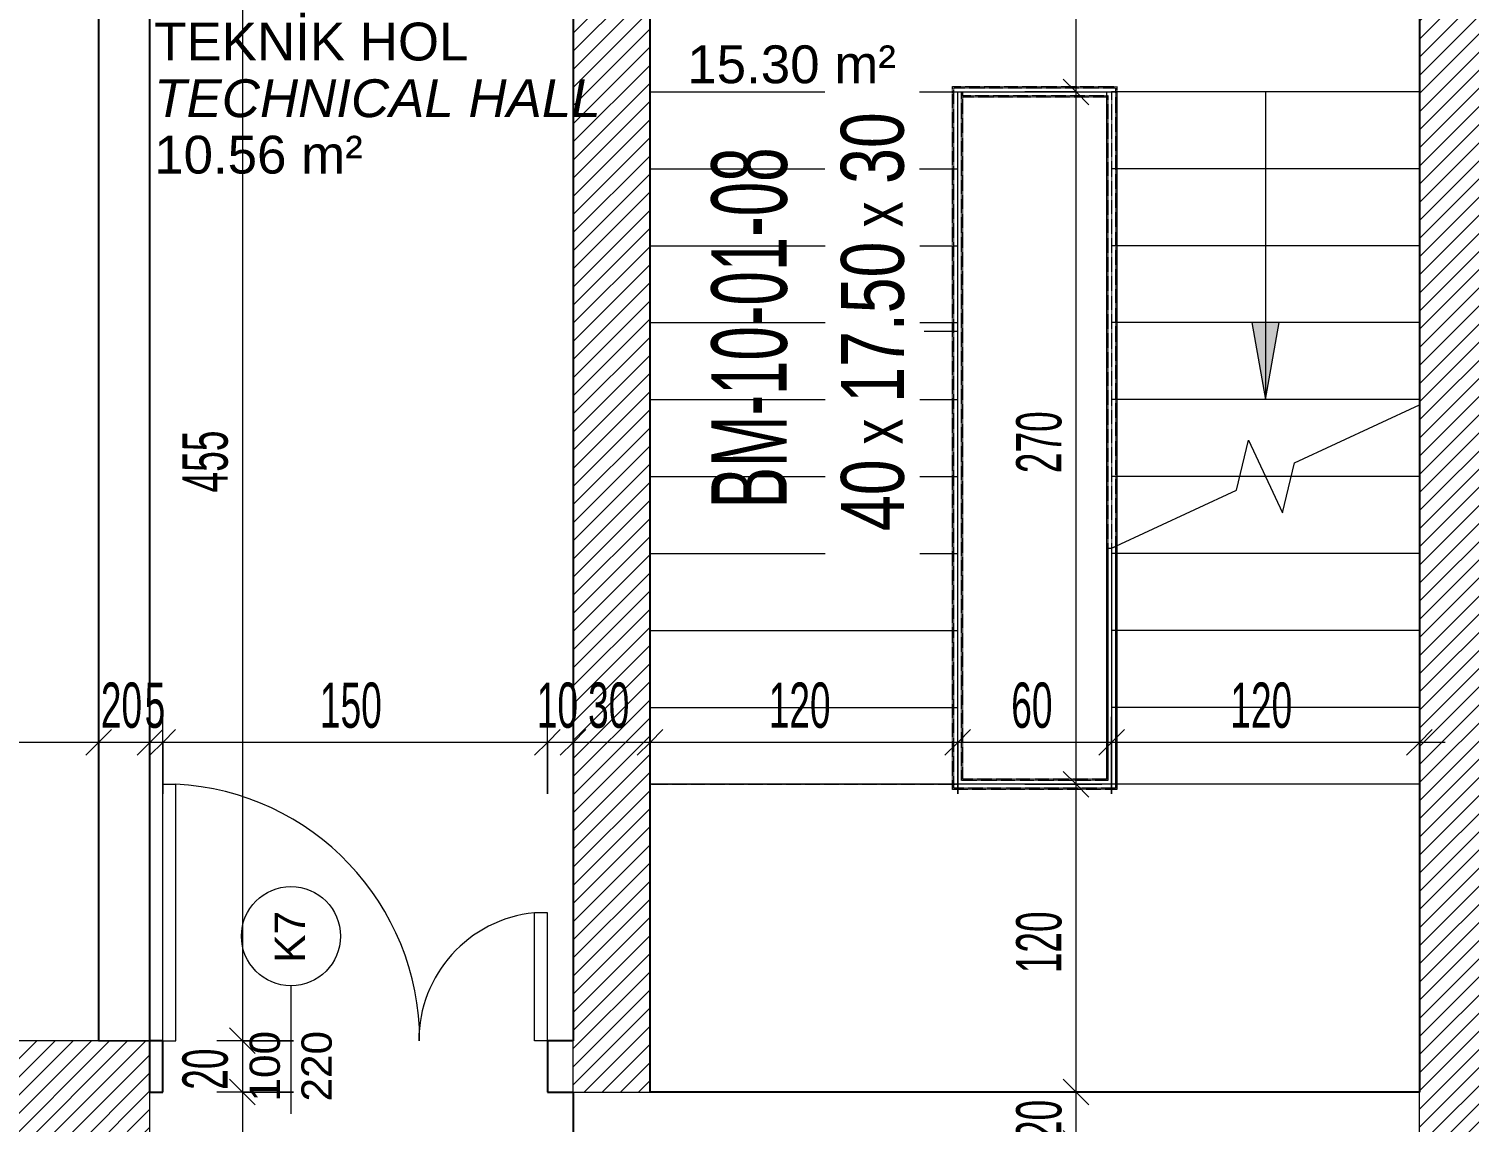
# Model space of a CAD drawing. Header units: centimetres. Extents: x -9345 to 11316, y -7197 to -3465.
# Drawn here: x -1354 to -793, y -5512 to -5086 of the extents above; entities that cross this region are included whole.
import ezdxf

# ---------------------------------------------------------------- set-up
doc = ezdxf.new("R2010")
doc.units = ezdxf.units.CM
doc.linetypes.add('Overhead', pattern=[0.396875, 0.238125, -0.15875])
for name, color, linetype, lineweight in [('A-ANNO-DIMS', 211, 'Continuous', 9), ('A-ANNO-DIMS-100', 211, 'Continuous', 9), ('A-AREA-IDEN', 2, 'Continuous', 9), ('A-DOOR', 31, 'Continuous', 9), ('A-DOOR-IDEN', 31, 'Continuous', 9), ('A-FLOR', 192, 'Continuous', 9), ('A-FLOR-HRAL', 11, 'Continuous', 9), ('A-FLOR-HRAL-MBND', 5, 'Overhead', 9), ('A-WALL', 113, 'Continuous', 9), ('A-WALL-PATT', 111, 'Continuous', 25), ('S-COLS', 52, 'Continuous', 9), ('S-STRS', 31, 'Continuous', 9), ('S-STRS-ANNO', 31, 'Continuous', 9), ('S-STRS-IDEN', 31, 'Continuous', 9), ('S-STRS-MBND', 31, 'Overhead', 9)]:
    doc.layers.add(name, color=color, linetype=linetype, lineweight=lineweight)
doc.styles.add('Arial_2', font='arial.ttf', dxfattribs={"height": 14.752994})
doc.styles.add('Arial_5', font='arial.ttf', dxfattribs={"height": 11.802395})
doc.styles.add('Arial_I', font='ariali.ttf', dxfattribs={"height": 14.752994})
doc.styles.add('Swis721 LtCn BT_1', font='swisscl.ttf', dxfattribs={"width": 0.8, "height": 17.639445})
doc.styles.add('Swis721 LtCn BT_4', font='swisscl.ttf', dxfattribs={"height": 0.195994})
doc.styles.add('Swis721 LtCn BT_5', font='swisscl.ttf', dxfattribs={"height": 0.244992})
doc.styles.add('Swis721 LtCn BT_6', font='swisscl.ttf', dxfattribs={"height": 24.49923})
doc.styles.add('Swis721 LtCn BT_7', font='swisscl.ttf', dxfattribs={"width": 0.8, "height": 29.399076})
doc.dimstyles.new('IUAS_DIMENSION_INSIDE_100', dxfattribs={"dimscale": 30.48, "dimtxt": 18, "dimasz": 0.328084, "dimexe": 0.328084, "dimexo": 0.0625, "dimgap": 0, "dimtad": 1, "dimdec": 0, "dimdsep": 46, "dimtxsty": 'Swis721 LtCn BT_1', "dimblk1": 'OBLIQUE', "dimblk2": 'OBLIQUE', "dimsah": 1, "dimcen": 0.09, "dimdle": 0.328084, "dimazin": 0, "dimtfac": 1, "dimtdec": 4, "dimtix": 1, "dimtmove": 0, "dimatfit": 3, "dimfxl": 0.656168, "dimfxlon": 1, "dimtvp": 1, "dimtolj": 1, "dimtzin": 0, "dimarcsym": 2})
doc.dimstyles.new('IUAS_DIMENSION_INSIDE_100_4', dxfattribs={"dimscale": 30.48, "dimtxt": 18, "dimasz": 0.328084, "dimexe": 0.328084, "dimexo": 0.0625, "dimgap": 0, "dimtad": 1, "dimdec": 0, "dimdsep": 46, "dimtxsty": 'Swis721 LtCn BT_1', "dimblk1": 'OBLIQUE', "dimblk2": 'OBLIQUE', "dimsah": 1, "dimcen": 0.09, "dimdle": 0.328084, "dimazin": 0, "dimtfac": 1, "dimtdec": 4, "dimtix": 1, "dimtmove": 2, "dimatfit": 3, "dimfxl": 0.656168, "dimfxlon": 1, "dimtvp": 1, "dimtolj": 1, "dimtzin": 0, "dimarcsym": 2})
pattern_1 = [(45, (0, 0), (-3.535534, 3.535534), [])]

# ---------------------------------------------------------------- blocks, each defined once
blk = doc.blocks.new('M_Single-Flush2 - IUAS_A_DOOR_K7 _yangına dayanıklı saç kapı  100x220_-V4-_116_30 KONKORS KATI _ CONCOURSE LEVEL')
at = {"layer": 'A-DOOR', "lineweight": 18}
for p, q in [((44.9, -10), (44.9, -110.04)), ((50, -10), (44.9, -10)), ((50, -10), (50, -110.04)), ((50, -110.04), (44.9, -110.04))]:
    blk.add_line(p, q, dxfattribs=at)
at = {"layer": 'A-DOOR'}
blk.add_arc((50, -10), 100.17, 180, 267.0816, dxfattribs=at)
blk = doc.blocks.new('M_Single-Flush1 - K1-KAPI 500 x 2200mm-V5-_116_30 KONKORS KATI _ CONCOURSE LEVEL')
at = {"layer": 'A-DOOR', "lineweight": 18}
for p, q in [((19.9, 10), (19.9, 59.91)), ((25, 59.91), (19.9, 59.91)), ((25, 10), (25, 59.91)), ((25, 10), (19.9, 10))]:
    blk.add_line(p, q, dxfattribs=at)
at = {"layer": 'A-DOOR'}
blk.add_arc((25, 10), 50.17, 95.8345, 180, dxfattribs=at)
blk = doc.blocks.new('Railing - Railing-1466152-_116_30 KONKORS KATI _ CONCOURSE LEVEL')
at = {"layer": 'A-FLOR-HRAL'}
for p, q in [((-5094.82, -1016.14), (-5260.26, -1081.77)), ((-5094.82, -1016.14), (-5093.35, -1019.86)), ((-5093.35, -1019.86), (-5257.9, -1085.13)), ((-5260.26, -1081.77), (-5259.54, -1083.59)), ((-5260.26, -1081.77), (-5259.54, -1083.59)), ((-5260.26, -1081.77), (-5259.54, -1083.59)), ((-5260.26, -1081.77), (-5259.54, -1083.59)), ((-5260.26, -1081.77), (-5259.54, -1083.59)), ((-5259.96, -1082.19), (-5260.07, -1082.23)), ((-5260.07, -1082.23), (-5259.54, -1083.59)), ((-5260.07, -1082.23), (-5259.54, -1083.59)), ((-5260.07, -1082.23), (-5259.54, -1083.59)), ((-5260.07, -1082.23), (-5259.54, -1083.59)), ((-5260.07, -1082.23), (-5259.54, -1083.59)), ((-5260.07, -1082.23), (-5259.54, -1083.59)), ((-5260.07, -1082.23), (-5259.54, -1083.59)), ((-5260.07, -1082.23), (-5259.54, -1083.59)), ((-5260.07, -1082.23), (-5259.54, -1083.59)), ((-5260.07, -1082.23), (-5259.54, -1083.59)), ((-5259.54, -1083.59), (-5258.3, -1084.75)), ((-5259.54, -1083.59), (-5258.3, -1084.75)), ((-5259.54, -1083.59), (-5258.3, -1084.75)), ((-5259.54, -1083.59), (-5258.3, -1084.75)), ((-5259.54, -1083.59), (-5257.9, -1085.13)), ((-5259.54, -1083.59), (-5258.3, -1084.75)), ((-5259.54, -1083.59), (-5258.3, -1084.75)), ((-5259.54, -1083.59), (-5258.3, -1084.75)), ((-5259.54, -1083.59), (-5257.9, -1085.13)), ((-5259.54, -1083.59), (-5258.3, -1084.75)), ((-5259.54, -1083.59), (-5258.3, -1084.75)), ((-5259.54, -1083.59), (-5257.9, -1085.13)), ((-5259.54, -1083.59), (-5258.3, -1084.75)), ((-5259.54, -1083.59), (-5257.9, -1085.13)), ((-5259.54, -1083.59), (-5257.9, -1085.13))]:
    blk.add_line(p, q, dxfattribs=at)
at = {"layer": 'A-FLOR-HRAL-MBND'}
for p, q in [((-5369.85, -1060.6), (-5115.08, -959.54)), ((-5369.85, -1060.6), (-5116.97, -960.3)), ((-5369.2, -1060.88), (-5115.36, -960.19)), ((-5369.2, -1060.88), (-5115.36, -960.19)), ((-5369.2, -1060.88), (-5115.36, -960.19)), ((-5369.2, -1060.88), (-5115.36, -960.19)), ((-5116.97, -960.3), (-5115.5, -964.02)), ((-5115.36, -960.19), (-5092.1, -1018.83)), ((-5115.36, -960.19), (-5092.1, -1018.83)), ((-5115.36, -960.19), (-5092.1, -1018.83)), ((-5115.36, -960.19), (-5092.1, -1018.83)), ((-5115.08, -959.54), (-5091.45, -1019.11)), ((-5369.2, -1060.88), (-5116.79, -960.76)), ((-5369.2, -1060.88), (-5116.79, -960.76)), ((-5369.2, -1060.88), (-5116.79, -960.76)), ((-5369.2, -1060.88), (-5116.79, -960.76)), ((-5365.3, -1062.56), (-5115.68, -963.55)), ((-5365.3, -1062.56), (-5115.68, -963.55)), ((-5365.3, -1062.56), (-5115.68, -963.55)), ((-5365.3, -1062.56), (-5115.68, -963.55)), ((-5365.3, -1062.56), (-5117.04, -964.09)), ((-5365.3, -1062.56), (-5117.04, -964.09)), ((-5365.3, -1062.56), (-5117.04, -964.09)), ((-5365.3, -1062.56), (-5117.04, -964.09)), ((-5364.65, -1062.84), (-5115.5, -964.02)), ((-5364.65, -1062.84), (-5117.32, -964.74)), ((-5117.32, -964.74), (-5096.64, -1016.87)), ((-5117.04, -964.09), (-5095.99, -1017.15)), ((-5117.04, -964.09), (-5095.99, -1017.15)), ((-5117.04, -964.09), (-5095.99, -1017.15)), ((-5117.04, -964.09), (-5095.99, -1017.15)), ((-5116.79, -960.76), (-5115.68, -963.55)), ((-5116.79, -960.76), (-5115.68, -963.55)), ((-5116.79, -960.76), (-5115.68, -963.55)), ((-5116.79, -960.76), (-5115.68, -963.55)), ((-5091.45, -1019.11), (-5346.22, -1120.17)), ((-5092.1, -1018.83), (-5345.94, -1119.52)), ((-5092.1, -1018.83), (-5345.94, -1119.52)), ((-5092.1, -1018.83), (-5345.94, -1119.52)), ((-5092.1, -1018.83), (-5345.94, -1119.52)), ((-5095.99, -1017.15), (-5344.26, -1115.62)), ((-5095.99, -1017.15), (-5344.26, -1115.62)), ((-5095.99, -1017.15), (-5344.26, -1115.62)), ((-5095.99, -1017.15), (-5344.26, -1115.62)), ((-5096.64, -1016.87), (-5343.98, -1114.97)), ((-5346.22, -1120.17), (-5369.85, -1060.6)), ((-5346.22, -1120.17), (-5369.85, -1060.6)), ((-5345.94, -1119.52), (-5369.2, -1060.88)), ((-5345.94, -1119.52), (-5369.2, -1060.88)), ((-5345.94, -1119.52), (-5369.2, -1060.88)), ((-5345.94, -1119.52), (-5369.2, -1060.88)), ((-5345.94, -1119.52), (-5369.2, -1060.88)), ((-5345.94, -1119.52), (-5369.2, -1060.88)), ((-5345.94, -1119.52), (-5369.2, -1060.88)), ((-5345.94, -1119.52), (-5369.2, -1060.88)), ((-5344.26, -1115.62), (-5365.3, -1062.56)), ((-5344.26, -1115.62), (-5365.3, -1062.56)), ((-5344.26, -1115.62), (-5365.3, -1062.56)), ((-5344.26, -1115.62), (-5365.3, -1062.56)), ((-5344.26, -1115.62), (-5365.3, -1062.56)), ((-5344.26, -1115.62), (-5365.3, -1062.56)), ((-5344.26, -1115.62), (-5365.3, -1062.56)), ((-5344.26, -1115.62), (-5365.3, -1062.56)), ((-5343.98, -1114.97), (-5364.65, -1062.84)), ((-5343.98, -1114.97), (-5364.65, -1062.84)), ((-5260.07, -1082.23), (-5344.26, -1115.62)), ((-5260.07, -1082.23), (-5344.26, -1115.62)), ((-5260.07, -1082.23), (-5344.26, -1115.62)), ((-5260.07, -1082.23), (-5344.26, -1115.62)), ((-5260.26, -1081.77), (-5343.98, -1114.97)), ((-5257.9, -1085.13), (-5346.22, -1120.17)), ((-5258.3, -1084.75), (-5345.94, -1119.52)), ((-5258.3, -1084.75), (-5345.94, -1119.52)), ((-5258.3, -1084.75), (-5345.94, -1119.52)), ((-5258.3, -1084.75), (-5345.94, -1119.52))]:
    blk.add_line(p, q, dxfattribs=at)
blk = doc.blocks.new('DIMBLOCK149-_116_30 KONKORS KATI _ CONCOURSE LEVEL')
at = {"layer": 'A-ANNO-DIMS-100', "transparency": 16777216}
for p, q in [((-945.86, -5500.53), (-950.86, -5495.53)), ((-965.86, -5500.53), (-935.86, -5500.53)), ((-945.86, -5500.53), (-965.86, -5500.53)), ((-945.86, -5520.53), (-945.86, -5500.53)), ((-945.86, -5500.53), (-940.86, -5505.53)), ((-965.86, -5520.53), (-935.86, -5520.53)), ((-945.86, -5520.53), (-965.86, -5520.53)), ((-945.86, -5520.53), (-950.86, -5515.53)), ((-945.86, -5520.53), (-940.86, -5525.53))]:
    blk.add_line(p, q, dxfattribs=at)
at = {"layer": 'A-ANNO-DIMS-100', "color": 0, "transparency": 16777216, "insert": (-969.21, -5519.67), "char_height": 17.639, "width": 21.9429, "attachment_point": 1, "rotation": 90, "line_spacing_factor": 0.971848, "style": 'Swis721 LtCn BT_1'}
blk.add_mtext('20', dxfattribs=at)
blk = doc.blocks.new('_Oblique')
at = {"color": 0, "linetype": 'ByBlock', "lineweight": -2}
blk.add_line((-0.5, -0.5), (0.5, 0.5), dxfattribs=at)
blk = doc.blocks.new('DIMBLOCK150-_116_30 KONKORS KATI _ CONCOURSE LEVEL')
at = {"layer": 'A-ANNO-DIMS-100', "transparency": 16777216}
for p, q in [((-965.86, -5380.53), (-935.86, -5380.53)), ((-945.86, -5380.53), (-965.86, -5380.53)), ((-945.86, -5380.53), (-950.86, -5375.53)), ((-945.86, -5500.53), (-945.86, -5380.53)), ((-945.86, -5380.53), (-940.86, -5385.53)), ((-945.86, -5500.53), (-950.86, -5495.53)), ((-965.86, -5500.53), (-935.86, -5500.53)), ((-945.86, -5500.53), (-965.86, -5500.53)), ((-945.86, -5500.53), (-940.86, -5505.53))]:
    blk.add_line(p, q, dxfattribs=at)
at = {"layer": 'A-ANNO-DIMS-100', "color": 0, "transparency": 16777216, "insert": (-969.21, -5454.24), "char_height": 17.639, "width": 32.9143, "attachment_point": 1, "rotation": 90, "line_spacing_factor": 0.971848, "style": 'Swis721 LtCn BT_1'}
blk.add_mtext('120', dxfattribs=at)
blk = doc.blocks.new('DIMBLOCK151-_116_30 KONKORS KATI _ CONCOURSE LEVEL')
at = {"layer": 'A-ANNO-DIMS-100', "transparency": 16777216}
for p, q in [((-965.86, -5110.53), (-935.86, -5110.53)), ((-945.86, -5110.53), (-965.86, -5110.53)), ((-945.86, -5110.53), (-950.86, -5105.53)), ((-945.86, -5380.53), (-945.86, -5110.53)), ((-945.86, -5110.53), (-940.86, -5115.53)), ((-965.86, -5380.53), (-935.86, -5380.53)), ((-945.86, -5380.53), (-965.86, -5380.53)), ((-945.86, -5380.53), (-950.86, -5375.53)), ((-945.86, -5380.53), (-940.86, -5385.53))]:
    blk.add_line(p, q, dxfattribs=at)
at = {"layer": 'A-ANNO-DIMS-100', "color": 0, "transparency": 16777216, "insert": (-969.21, -5259.24), "char_height": 17.639, "width": 32.9143, "attachment_point": 1, "rotation": 90, "line_spacing_factor": 0.971848, "style": 'Swis721 LtCn BT_1'}
blk.add_mtext('270', dxfattribs=at)
blk = doc.blocks.new('DIMBLOCK152-_116_30 KONKORS KATI _ CONCOURSE LEVEL')
at = {"layer": 'A-ANNO-DIMS-100', "transparency": 16777216}
for p, q in [((-945.86, -4990.53), (-950.86, -4985.53)), ((-965.86, -4990.53), (-935.86, -4990.53)), ((-945.86, -4990.53), (-965.86, -4990.53)), ((-945.86, -5110.53), (-945.86, -4990.53)), ((-945.86, -4990.53), (-940.86, -4995.53)), ((-965.86, -5110.53), (-935.86, -5110.53)), ((-945.86, -5110.53), (-965.86, -5110.53)), ((-945.86, -5110.53), (-950.86, -5105.53)), ((-945.86, -5110.53), (-940.86, -5115.53))]:
    blk.add_line(p, q, dxfattribs=at)
at = {"layer": 'A-ANNO-DIMS-100', "color": 0, "transparency": 16777216, "insert": (-969.21, -5036.67), "char_height": 17.639, "width": 32.9143, "attachment_point": 1, "rotation": 90, "line_spacing_factor": 0.971848, "style": 'Swis721 LtCn BT_1'}
blk.add_mtext('120', dxfattribs=at)
blk = doc.blocks.new('DIMBLOCK159-_116_30 KONKORS KATI _ CONCOURSE LEVEL')
at = {"layer": 'A-ANNO-DIMS-100', "transparency": 16777216}
for p, q in [((-931.98, -5384.22), (-931.98, -5354.22)), ((-811.98, -5384.22), (-811.98, -5354.22)), ((-931.98, -5364.22), (-926.98, -5359.22)), ((-811.98, -5364.22), (-806.98, -5359.22)), ((-931.98, -5364.22), (-936.98, -5369.22)), ((-801.98, -5364.22), (-931.98, -5364.22)), ((-931.98, -5364.22), (-931.98, -5384.22)), ((-811.98, -5364.22), (-816.98, -5369.22)), ((-811.98, -5364.22), (-811.98, -5384.22))]:
    blk.add_line(p, q, dxfattribs=at)
at = {"layer": 'A-ANNO-DIMS-100', "color": 0, "transparency": 16777216, "insert": (-885.7, -5340.86), "char_height": 17.639, "width": 32.9143, "attachment_point": 1, "line_spacing_factor": 0.971848, "style": 'Swis721 LtCn BT_1'}
blk.add_mtext('120', dxfattribs=at)
blk = doc.blocks.new('DIMBLOCK160-_116_30 KONKORS KATI _ CONCOURSE LEVEL')
at = {"layer": 'A-ANNO-DIMS-100', "transparency": 16777216}
for p, q in [((-991.98, -5384.22), (-991.98, -5354.22)), ((-931.98, -5384.22), (-931.98, -5354.22)), ((-991.98, -5364.22), (-986.98, -5359.22)), ((-931.98, -5364.22), (-926.98, -5359.22)), ((-991.98, -5364.22), (-996.98, -5369.22)), ((-931.98, -5364.22), (-991.98, -5364.22)), ((-991.98, -5364.22), (-991.98, -5384.22)), ((-931.98, -5364.22), (-936.98, -5369.22)), ((-931.98, -5364.22), (-931.98, -5384.22))]:
    blk.add_line(p, q, dxfattribs=at)
at = {"layer": 'A-ANNO-DIMS-100', "color": 0, "transparency": 16777216, "insert": (-971.13, -5340.86), "char_height": 17.639, "width": 21.9429, "attachment_point": 1, "line_spacing_factor": 0.971848, "style": 'Swis721 LtCn BT_1'}
blk.add_mtext('60', dxfattribs=at)
blk = doc.blocks.new('DIMBLOCK161-_116_30 KONKORS KATI _ CONCOURSE LEVEL')
at = {"layer": 'A-ANNO-DIMS-100', "transparency": 16777216}
for p, q in [((-1111.98, -5384.22), (-1111.98, -5354.22)), ((-991.98, -5384.22), (-991.98, -5354.22)), ((-1111.98, -5364.22), (-1106.98, -5359.22)), ((-991.98, -5364.22), (-986.98, -5359.22)), ((-1111.98, -5364.22), (-1116.98, -5369.22)), ((-991.98, -5364.22), (-1111.98, -5364.22)), ((-1111.98, -5364.22), (-1111.98, -5384.22)), ((-991.98, -5364.22), (-996.98, -5369.22)), ((-991.98, -5364.22), (-991.98, -5384.22))]:
    blk.add_line(p, q, dxfattribs=at)
at = {"layer": 'A-ANNO-DIMS-100', "color": 0, "transparency": 16777216, "insert": (-1065.7, -5340.86), "char_height": 17.639, "width": 32.9143, "attachment_point": 1, "line_spacing_factor": 0.971848, "style": 'Swis721 LtCn BT_1'}
blk.add_mtext('120', dxfattribs=at)
blk = doc.blocks.new('DIMBLOCK162-_116_30 KONKORS KATI _ CONCOURSE LEVEL')
at = {"layer": 'A-ANNO-DIMS-100', "transparency": 16777216}
for p, q in [((-1141.98, -5384.22), (-1141.98, -5354.22)), ((-1111.98, -5384.22), (-1111.98, -5354.22)), ((-1141.98, -5364.22), (-1136.98, -5359.22)), ((-1111.98, -5364.22), (-1106.98, -5359.22)), ((-1141.98, -5364.22), (-1146.98, -5369.22)), ((-1111.98, -5364.22), (-1141.98, -5364.22)), ((-1141.98, -5364.22), (-1141.98, -5384.22)), ((-1111.98, -5364.22), (-1116.98, -5369.22)), ((-1111.98, -5364.22), (-1111.98, -5384.22))]:
    blk.add_line(p, q, dxfattribs=at)
at = {"layer": 'A-ANNO-DIMS-100', "color": 0, "transparency": 16777216, "insert": (-1136.13, -5340.86), "char_height": 17.639, "width": 21.9429, "attachment_point": 1, "line_spacing_factor": 0.971848, "style": 'Swis721 LtCn BT_1'}
blk.add_mtext('30', dxfattribs=at)
blk = doc.blocks.new('DIMBLOCK163-_116_30 KONKORS KATI _ CONCOURSE LEVEL')
at = {"layer": 'A-ANNO-DIMS-100', "transparency": 16777216}
for p, q in [((-1151.98, -5384.22), (-1151.98, -5354.22)), ((-1141.98, -5384.22), (-1141.98, -5354.22)), ((-1151.98, -5364.22), (-1146.98, -5359.22)), ((-1141.98, -5364.22), (-1136.98, -5359.22)), ((-1151.98, -5364.22), (-1156.98, -5369.22)), ((-1141.98, -5364.22), (-1151.98, -5364.22)), ((-1151.98, -5364.22), (-1151.98, -5384.22)), ((-1141.98, -5364.22), (-1146.98, -5369.22)), ((-1141.98, -5364.22), (-1141.98, -5384.22))]:
    blk.add_line(p, q, dxfattribs=at)
at = {"layer": 'A-ANNO-DIMS-100', "color": 0, "transparency": 16777216, "insert": (-1156.13, -5340.86), "char_height": 17.639, "width": 21.9429, "attachment_point": 1, "line_spacing_factor": 0.971848, "style": 'Swis721 LtCn BT_1'}
blk.add_mtext('10', dxfattribs=at)
blk = doc.blocks.new('DIMBLOCK164-_116_30 KONKORS KATI _ CONCOURSE LEVEL')
at = {"layer": 'A-ANNO-DIMS-100', "transparency": 16777216}
for p, q in [((-1301.98, -5384.22), (-1301.98, -5354.22)), ((-1151.98, -5384.22), (-1151.98, -5354.22)), ((-1301.98, -5364.22), (-1296.98, -5359.22)), ((-1151.98, -5364.22), (-1146.98, -5359.22)), ((-1301.98, -5364.22), (-1306.98, -5369.22)), ((-1151.98, -5364.22), (-1301.98, -5364.22)), ((-1301.98, -5364.22), (-1301.98, -5384.22)), ((-1151.98, -5364.22), (-1156.98, -5369.22)), ((-1151.98, -5364.22), (-1151.98, -5384.22))]:
    blk.add_line(p, q, dxfattribs=at)
at = {"layer": 'A-ANNO-DIMS-100', "color": 0, "transparency": 16777216, "insert": (-1240.7, -5340.86), "char_height": 17.639, "width": 32.9143, "attachment_point": 1, "line_spacing_factor": 0.971848, "style": 'Swis721 LtCn BT_1'}
blk.add_mtext('150', dxfattribs=at)
blk = doc.blocks.new('DIMBLOCK165-_116_30 KONKORS KATI _ CONCOURSE LEVEL')
at = {"layer": 'A-ANNO-DIMS-100', "transparency": 16777216}
for p, q in [((-1306.98, -5384.22), (-1306.98, -5354.22)), ((-1301.98, -5384.22), (-1301.98, -5354.22)), ((-1306.98, -5364.22), (-1301.98, -5359.22)), ((-1301.98, -5364.22), (-1296.98, -5359.22)), ((-1306.98, -5364.22), (-1311.98, -5369.22)), ((-1301.98, -5364.22), (-1306.98, -5364.22)), ((-1306.98, -5364.22), (-1306.98, -5384.22)), ((-1301.98, -5364.22), (-1306.98, -5369.22)), ((-1301.98, -5364.22), (-1301.98, -5384.22))]:
    blk.add_line(p, q, dxfattribs=at)
at = {"layer": 'A-ANNO-DIMS-100', "color": 0, "transparency": 16777216, "insert": (-1309.05, -5340.86), "char_height": 17.6394, "width": 10.9714, "attachment_point": 1, "line_spacing_factor": 0.971848, "style": 'Swis721 LtCn BT_1'}
blk.add_mtext('\\fSwis721 LtCn BT|b0|i0|c162|p34|;\\W.8;5', dxfattribs=at)
blk = doc.blocks.new('DIMBLOCK166-_116_30 KONKORS KATI _ CONCOURSE LEVEL')
at = {"layer": 'A-ANNO-DIMS-100', "transparency": 16777216}
for p, q in [((-1326.98, -5384.22), (-1326.98, -5354.22)), ((-1306.98, -5384.22), (-1306.98, -5354.22)), ((-1326.98, -5364.22), (-1321.98, -5359.22)), ((-1306.98, -5364.22), (-1301.98, -5359.22)), ((-1326.98, -5364.22), (-1331.98, -5369.22)), ((-1306.98, -5364.22), (-1326.98, -5364.22)), ((-1326.98, -5364.22), (-1326.98, -5384.22)), ((-1306.98, -5364.22), (-1311.98, -5369.22)), ((-1306.98, -5364.22), (-1306.98, -5384.22))]:
    blk.add_line(p, q, dxfattribs=at)
at = {"layer": 'A-ANNO-DIMS-100', "color": 0, "transparency": 16777216, "insert": (-1326.13, -5340.86), "char_height": 17.639, "width": 21.9429, "attachment_point": 1, "line_spacing_factor": 0.971848, "style": 'Swis721 LtCn BT_1'}
blk.add_mtext('20', dxfattribs=at)
blk = doc.blocks.new('DIMBLOCK167-_116_30 KONKORS KATI _ CONCOURSE LEVEL')
at = {"layer": 'A-ANNO-DIMS-100', "transparency": 16777216}
for p, q in [((-1456.98, -5384.22), (-1456.98, -5354.22)), ((-1326.98, -5384.22), (-1326.98, -5354.22)), ((-1456.98, -5364.22), (-1451.98, -5359.22)), ((-1326.98, -5364.22), (-1321.98, -5359.22)), ((-1456.98, -5364.22), (-1461.98, -5369.22)), ((-1326.98, -5364.22), (-1456.98, -5364.22)), ((-1456.98, -5364.22), (-1456.98, -5384.22)), ((-1326.98, -5364.22), (-1331.98, -5369.22)), ((-1326.98, -5364.22), (-1326.98, -5384.22))]:
    blk.add_line(p, q, dxfattribs=at)
at = {"layer": 'A-ANNO-DIMS-100', "color": 0, "transparency": 16777216, "insert": (-1405.7, -5340.86), "char_height": 17.639, "width": 32.9143, "attachment_point": 1, "line_spacing_factor": 0.971848, "style": 'Swis721 LtCn BT_1'}
blk.add_mtext('130', dxfattribs=at)
blk = doc.blocks.new('DIMBLOCK206-_116_30 KONKORS KATI _ CONCOURSE LEVEL')
at = {"layer": 'A-ANNO-DIMS-100', "transparency": 16777216}
for p, q in [((-1270.95, -5025.53), (-1275.95, -5020.53)), ((-1250.95, -5025.53), (-1280.95, -5025.53)), ((-1270.95, -5025.53), (-1270.95, -5480.53)), ((-1270.95, -5025.53), (-1265.95, -5030.53)), ((-1270.95, -5025.53), (-1250.95, -5025.53)), ((-1270.95, -5480.53), (-1275.95, -5475.53)), ((-1250.95, -5480.53), (-1280.95, -5480.53)), ((-1270.95, -5480.53), (-1265.95, -5485.53)), ((-1270.95, -5480.53), (-1250.95, -5480.53))]:
    blk.add_line(p, q, dxfattribs=at)
at = {"layer": 'A-ANNO-DIMS-100', "color": 0, "transparency": 16777216, "insert": (-1294.3, -5266.74), "char_height": 17.639, "width": 32.9143, "attachment_point": 1, "rotation": 90, "line_spacing_factor": 0.971848, "style": 'Swis721 LtCn BT_1'}
blk.add_mtext('455', dxfattribs=at)
blk = doc.blocks.new('DIMBLOCK207-_116_30 KONKORS KATI _ CONCOURSE LEVEL')
at = {"layer": 'A-ANNO-DIMS-100', "transparency": 16777216}
for p, q in [((-1270.95, -5480.53), (-1275.95, -5475.53)), ((-1250.95, -5480.53), (-1280.95, -5480.53)), ((-1270.95, -5480.53), (-1270.95, -5500.53)), ((-1270.95, -5480.53), (-1265.95, -5485.53)), ((-1270.95, -5480.53), (-1250.95, -5480.53)), ((-1270.95, -5500.53), (-1275.95, -5495.53)), ((-1250.95, -5500.53), (-1280.95, -5500.53)), ((-1270.95, -5500.53), (-1265.95, -5505.53)), ((-1270.95, -5500.53), (-1250.95, -5500.53))]:
    blk.add_line(p, q, dxfattribs=at)
at = {"layer": 'A-ANNO-DIMS-100', "color": 0, "transparency": 16777216, "insert": (-1294.3, -5499.67), "char_height": 17.639, "width": 21.9429, "attachment_point": 1, "rotation": 90, "line_spacing_factor": 0.971848, "style": 'Swis721 LtCn BT_1'}
blk.add_mtext('20', dxfattribs=at)
blk = doc.blocks.new('DIMBLOCK208-_116_30 KONKORS KATI _ CONCOURSE LEVEL')
at = {"layer": 'A-ANNO-DIMS-100', "transparency": 16777216}
for p, q in [((-1270.95, -5500.53), (-1275.95, -5495.53)), ((-1250.95, -5500.53), (-1280.95, -5500.53)), ((-1270.95, -5500.53), (-1270.95, -5550.53)), ((-1270.95, -5500.53), (-1265.95, -5505.53)), ((-1270.95, -5500.53), (-1250.95, -5500.53)), ((-1270.95, -5550.53), (-1275.95, -5545.53)), ((-1250.95, -5550.53), (-1280.95, -5550.53)), ((-1270.95, -5550.53), (-1265.95, -5555.53)), ((-1270.95, -5550.53), (-1250.95, -5550.53))]:
    blk.add_line(p, q, dxfattribs=at)
at = {"layer": 'A-ANNO-DIMS-100', "color": 0, "transparency": 16777216, "insert": (-1294.3, -5534.67), "char_height": 17.639, "width": 21.9429, "attachment_point": 1, "rotation": 90, "line_spacing_factor": 0.971848, "style": 'Swis721 LtCn BT_1'}
blk.add_mtext('50', dxfattribs=at)
blk = doc.blocks.new('C_2mm - TR_Kapi_pozu_04_saga_uste_2mm-519964-_116_30 KONKORS KATI _ CONCOURSE LEVEL')
at = {"layer": 'A-DOOR-IDEN'}
blk.add_line((0.3146, 0), (-0.1854, 0), dxfattribs=at)
blk.add_circle((0.5078, 0), 0.1932, dxfattribs=at)
blk = doc.blocks.new('NRCN_stair Tag_3mm_ - Stair Tag-1717967-_116_30 KONKORS KATI _ CONCOURSE LEVEL')
at = {"layer": 'S-STRS-IDEN', "char_height": 0.195994, "width": 0.1128, "attachment_point": 2, "line_spacing_factor": 0.971848, "style": 'Swis721 LtCn BT_4', "bg_fill": 3, "box_fill_scale": 1.25, "bg_fill_color": 0, "bg_fill_transparency": 0}
for insert in [(-0.4324, -0.1773), (0.4145, -0.1773)]:
    blk.add_mtext('\\fSwis721 LtCn BT|b0|i0|c162|p34|;x', dxfattribs=dict(at, insert=insert))
at = {"layer": 'S-STRS-IDEN', "insert": (0.673, -0.1323), "char_height": 0.24499, "width": 0.372, "attachment_point": 2, "line_spacing_factor": 0.971848, "style": 'Swis721 LtCn BT_5', "bg_fill": 3, "box_fill_scale": 1.25, "bg_fill_color": 0, "bg_fill_transparency": 0}
blk.add_mtext('30', dxfattribs=at)

msp = doc.modelspace()

# ---------------------------------------------------------------- hatches: boundary and pattern name
at = {"layer": 'A-WALL-PATT', "lineweight": 9}
h = msp.add_hatch(dxfattribs=at)
h.set_pattern_fill('FP_1', color=256, style=0, pattern_type=2)
h.set_pattern_definition(pattern_1)
h.paths.add_polyline_path([(-794.56, -6550.53), (-661.98, -6550.53), (-661.98, -4815.42), (-811.98, -4815.42), (-811.98, -6550.53)], flags=0)
h.paths.add_polyline_path([(-680.11, -4165.27), (-661.98, -4165.27), (-661.98, -3990.53), (-811.98, -3990.53), (-811.9, -4165.27), (-718.26, -4165.27)], flags=0)
h = msp.add_hatch(dxfattribs=at)
h.set_pattern_fill('FP_1', color=256, style=0, pattern_type=2)
h.set_pattern_definition(pattern_1)
h.paths.add_polyline_path([(-1111.98, -5500.53), (-1111.98, -4990.53), (-1141.98, -4990.53), (-1141.98, -5500.53)], flags=0)
at = {"layer": 'S-COLS'}
h = msp.add_hatch(dxfattribs=at)
h.set_pattern_fill('FP_1', color=256, style=0, pattern_type=2)
h.set_pattern_definition(pattern_1)
h.paths.add_polyline_path([(-1456.98, -5580.53), (-1306.98, -5580.53), (-1306.98, -5480.53), (-1456.98, -5480.53), (-1456.98, -5560.53)], flags=0)
at = {"layer": 'S-STRS-ANNO'}
msp.add_hatch(color=256, dxfattribs=at).paths.add_polyline_path([(-871.98, -5230.53), (-866.69, -5200.53), (-877.27, -5200.53)], flags=0)

# ---------------------------------------------------------------- linework, layer by layer
at = {"layer": 'A-FLOR'}
for p, q in [((-1111.98, -5110.53), (-933.94, -5110.53)), ((-811.98, -5380.53), (-1111.98, -5380.53))]:
    msp.add_line(p, q, dxfattribs=at)
at = {"layer": 'A-WALL', "lineweight": 25}
for p, q in [((-1141.98, -4840.53), (-1141.98, -5480.53)), ((-1111.98, -5500.53), (-1111.98, -4990.53)), ((-811.98, -4990.53), (-811.98, -5500.53)), ((-1326.98, -5025.53), (-1326.98, -5480.53)), ((-1306.98, -5500.53), (-1306.98, -5025.53)), ((-1301.98, -5480.53), (-1306.98, -5480.53)), ((-1301.98, -5500.53), (-1301.98, -5480.53)), ((-1141.98, -5480.53), (-1151.98, -5480.53)), ((-1151.98, -5480.53), (-1151.98, -5500.53)), ((-1306.98, -5500.53), (-1301.98, -5500.53)), ((-1151.98, -5500.53), (-1141.98, -5500.53)), ((-1141.98, -5500.53), (-1141.98, -5550.53)), ((-811.98, -5500.53), (-1111.98, -5500.53))]:
    msp.add_line(p, q, dxfattribs=at)
at = {"layer": 'A-WALL'}
for p, q in [((-1326.98, -5480.53), (-1306.98, -5480.53)), ((-1141.98, -5500.53), (-1141.98, -5480.53)), ((-1141.98, -5500.53), (-1111.98, -5500.53)), ((-811.98, -5520.53), (-811.98, -5500.53))]:
    msp.add_line(p, q, dxfattribs=at)
at = {"layer": 'S-COLS'}
for p, q in [((-1326.98, -5480.53), (-1456.98, -5480.53)), ((-1306.98, -5480.53), (-1326.98, -5480.53)), ((-1306.98, -5580.53), (-1306.98, -5480.53))]:
    msp.add_line(p, q, dxfattribs=at)
at = {"layer": 'S-STRS'}
for p, q in [((-991.98, -5140.53), (-991.98, -5110.53)), ((-811.98, -5110.53), (-929.94, -5110.53)), ((-1111.98, -5140.53), (-991.98, -5140.53)), ((-991.98, -5170.53), (-991.98, -5140.53)), ((-811.98, -5140.53), (-929.94, -5140.53)), ((-1111.98, -5170.53), (-991.98, -5170.53)), ((-991.98, -5200.53), (-991.98, -5170.53)), ((-811.98, -5170.53), (-929.94, -5170.53)), ((-1111.98, -5200.53), (-991.98, -5200.53)), ((-991.98, -5230.53), (-991.98, -5200.53)), ((-811.98, -5200.53), (-929.94, -5200.53)), ((-1111.98, -5230.53), (-991.98, -5230.53)), ((-991.98, -5260.53), (-991.98, -5230.53)), ((-811.98, -5230.53), (-929.94, -5230.53)), ((-1111.98, -5260.53), (-991.98, -5260.53)), ((-991.98, -5290.53), (-991.98, -5260.53)), ((-882.03, -5260.53), (-929.94, -5260.53)), ((-871.98, -5260.53), (-882.03, -5260.53)), ((-861.94, -5260.53), (-871.98, -5260.53)), ((-811.98, -5260.53), (-861.94, -5260.53)), ((-1111.98, -5290.53), (-991.98, -5290.53)), ((-991.98, -5320.53), (-991.98, -5290.53)), ((-931.98, -5288.16), (-931.98, -5288.51)), ((-931.98, -5288.51), (-931.98, -5290.53)), ((-931.98, -5290.53), (-931.98, -5320.53)), ((-811.98, -5290.53), (-931.98, -5290.53)), ((-1111.98, -5320.53), (-991.98, -5320.53)), ((-991.98, -5350.53), (-991.98, -5320.53)), ((-931.98, -5320.53), (-931.98, -5350.53)), ((-811.98, -5320.53), (-931.98, -5320.53)), ((-1111.98, -5350.53), (-991.98, -5350.53)), ((-991.98, -5380.53), (-991.98, -5350.53)), ((-931.98, -5350.53), (-931.98, -5380.53)), ((-811.98, -5350.53), (-931.98, -5350.53))]:
    msp.add_line(p, q, dxfattribs=at)
at = {"layer": 'S-STRS', "linetype": 'Overhead'}
for p, q in [((-811.98, -5110.53), (-929.94, -5110.53)), ((-1111.98, -5140.53), (-991.98, -5140.53)), ((-811.98, -5140.53), (-929.94, -5140.53)), ((-1111.98, -5170.53), (-991.98, -5170.53)), ((-811.98, -5170.53), (-929.94, -5170.53)), ((-1111.98, -5200.53), (-991.98, -5200.53)), ((-811.98, -5200.53), (-929.94, -5200.53)), ((-1111.98, -5230.53), (-991.98, -5230.53)), ((-811.98, -5230.53), (-929.94, -5230.53)), ((-1111.98, -5260.53), (-991.98, -5260.53)), ((-882.03, -5260.53), (-929.94, -5260.53)), ((-871.98, -5260.53), (-882.03, -5260.53)), ((-861.94, -5260.53), (-871.98, -5260.53)), ((-811.98, -5260.53), (-861.94, -5260.53)), ((-1111.98, -5290.53), (-991.98, -5290.53)), ((-811.98, -5290.53), (-931.98, -5290.53)), ((-1111.98, -5320.53), (-991.98, -5320.53)), ((-811.98, -5320.53), (-931.98, -5320.53)), ((-1111.98, -5350.53), (-991.98, -5350.53)), ((-811.98, -5350.53), (-931.98, -5350.53))]:
    msp.add_line(p, q, dxfattribs=at)
at = {"layer": 'S-STRS-ANNO'}
for p, q in [((-871.98, -5110.53), (-871.98, -5140.53)), ((-871.98, -5140.53), (-871.98, -5170.53)), ((-871.98, -5170.53), (-871.98, -5200.53)), ((-866.69, -5200.53), (-877.27, -5200.53)), ((-877.27, -5200.53), (-871.98, -5230.53)), ((-871.98, -5200.53), (-871.98, -5230.53)), ((-871.98, -5230.53), (-866.69, -5200.53))]:
    msp.add_line(p, q, dxfattribs=at)
at = {"layer": 'S-STRS-IDEN'}
msp.add_line((-991.98, -5204.03), (-1005.06, -5204.03), dxfattribs=at)
at = {"layer": 'S-STRS-MBND'}
for p, q in [((-1111.98, -4990.53), (-1111.98, -5110.53)), ((-811.98, -5110.53), (-811.98, -4990.53)), ((-1111.98, -5110.53), (-991.98, -5110.53)), ((-1111.98, -5110.53), (-991.98, -5110.53)), ((-1111.98, -5380.53), (-1111.98, -5110.53)), ((-1111.98, -5380.53), (-1111.98, -5110.53)), ((-1111.98, -5110.53), (-991.98, -5110.53)), ((-991.98, -5110.53), (-931.98, -5110.53)), ((-991.98, -5380.53), (-991.98, -5110.53)), ((-991.98, -5380.53), (-991.98, -5110.53)), ((-811.98, -5110.53), (-931.98, -5110.53)), ((-931.98, -5110.53), (-931.98, -5380.53)), ((-811.98, -5110.53), (-931.98, -5110.53)), ((-811.98, -5110.53), (-811.98, -5380.53)), ((-1111.98, -5140.53), (-991.98, -5140.53)), ((-1111.98, -5140.53), (-991.98, -5140.53)), ((-1111.98, -5140.53), (-991.98, -5140.53)), ((-1111.98, -5140.53), (-991.98, -5140.53)), ((-811.98, -5140.53), (-931.98, -5140.53)), ((-811.98, -5140.53), (-931.98, -5140.53)), ((-1111.98, -5170.53), (-991.98, -5170.53)), ((-1111.98, -5170.53), (-991.98, -5170.53)), ((-1111.98, -5170.53), (-991.98, -5170.53)), ((-1111.98, -5170.53), (-991.98, -5170.53)), ((-811.98, -5170.53), (-931.98, -5170.53)), ((-811.98, -5170.53), (-931.98, -5170.53)), ((-1111.98, -5200.53), (-991.98, -5200.53)), ((-1111.98, -5200.53), (-991.98, -5200.53)), ((-1111.98, -5200.53), (-991.98, -5200.53)), ((-1111.98, -5200.53), (-991.98, -5200.53)), ((-811.98, -5200.53), (-931.98, -5200.53)), ((-811.98, -5200.53), (-931.98, -5200.53)), ((-1111.98, -5230.53), (-991.98, -5230.53)), ((-1111.98, -5230.53), (-991.98, -5230.53)), ((-1111.98, -5230.53), (-991.98, -5230.53)), ((-1111.98, -5230.53), (-991.98, -5230.53)), ((-811.98, -5230.53), (-931.98, -5230.53)), ((-811.98, -5230.53), (-931.98, -5230.53)), ((-1111.98, -5260.53), (-991.98, -5260.53)), ((-1111.98, -5260.53), (-991.98, -5260.53)), ((-1111.98, -5260.53), (-991.98, -5260.53)), ((-1111.98, -5260.53), (-991.98, -5260.53)), ((-811.98, -5260.53), (-931.98, -5260.53)), ((-811.98, -5260.53), (-931.98, -5260.53)), ((-871.98, -5260.53), (-882.03, -5260.53)), ((-871.98, -5260.53), (-882.03, -5260.53)), ((-811.98, -5260.53), (-861.94, -5260.53)), ((-811.98, -5260.53), (-861.94, -5260.53)), ((-1111.98, -5290.53), (-991.98, -5290.53)), ((-1111.98, -5290.53), (-991.98, -5290.53)), ((-1111.98, -5290.53), (-991.98, -5290.53)), ((-1111.98, -5290.53), (-991.98, -5290.53)), ((-931.98, -5288.51), (-931.98, -5380.53)), ((-811.98, -5290.53), (-931.98, -5290.53)), ((-811.98, -5290.53), (-931.98, -5290.53)), ((-811.98, -5290.53), (-931.98, -5290.53)), ((-811.98, -5290.53), (-931.98, -5290.53)), ((-811.98, -5286.24), (-811.98, -5380.53)), ((-1111.98, -5320.53), (-991.98, -5320.53)), ((-1111.98, -5320.53), (-991.98, -5320.53)), ((-1111.98, -5320.53), (-991.98, -5320.53)), ((-1111.98, -5320.53), (-991.98, -5320.53)), ((-811.98, -5320.53), (-931.98, -5320.53)), ((-811.98, -5320.53), (-931.98, -5320.53)), ((-811.98, -5320.53), (-931.98, -5320.53)), ((-811.98, -5320.53), (-931.98, -5320.53)), ((-1111.98, -5350.53), (-991.98, -5350.53)), ((-1111.98, -5350.53), (-991.98, -5350.53)), ((-1111.98, -5350.53), (-991.98, -5350.53)), ((-1111.98, -5350.53), (-991.98, -5350.53)), ((-811.98, -5350.53), (-931.98, -5350.53)), ((-811.98, -5350.53), (-931.98, -5350.53)), ((-811.98, -5350.53), (-931.98, -5350.53)), ((-811.98, -5350.53), (-931.98, -5350.53)), ((-1111.98, -5380.53), (-1111.98, -5500.53)), ((-1111.98, -5380.53), (-1111.98, -5500.53)), ((-1111.98, -5380.53), (-991.98, -5380.53)), ((-1111.98, -5380.53), (-991.98, -5380.53)), ((-1111.98, -5380.53), (-991.98, -5380.53)), ((-1111.98, -5380.53), (-991.98, -5380.53)), ((-931.98, -5380.53), (-991.98, -5380.53)), ((-931.98, -5380.53), (-991.98, -5380.53)), ((-811.98, -5380.53), (-931.98, -5380.53)), ((-811.98, -5380.53), (-931.98, -5380.53)), ((-811.98, -5380.53), (-931.98, -5380.53)), ((-811.98, -5380.53), (-931.98, -5380.53)), ((-811.98, -5500.53), (-811.98, -5380.53)), ((-811.98, -5500.53), (-811.98, -5380.53)), ((-1111.98, -5500.53), (-811.98, -5500.53)), ((-1111.98, -5500.53), (-811.98, -5500.53))]:
    msp.add_line(p, q, dxfattribs=at)
at = {"layer": 'S-STRS-MBND', "linetype": 'Continuous'}
for p, q in [((-860.65, -5255.24), (-811.98, -5232.55)), ((-883.31, -5265.81), (-878.59, -5246.37)), ((-878.59, -5246.37), (-865.38, -5274.69)), ((-865.38, -5274.69), (-860.65, -5255.24)), ((-931.98, -5288.51), (-883.31, -5265.81))]:
    msp.add_line(p, q, dxfattribs=at)

# ---------------------------------------------------------------- block references
at = {"layer": 'A-DOOR', "rotation": 180}
msp.add_blockref('M_Single-Flush2 - IUAS_A_DOOR_K7 _yangına dayanıklı saç kapı  100x220_-V4-_116_30 KONKORS KATI _ CONCOURSE LEVEL', (-1251.98, -5490.53), dxfattribs=at)
at = {"layer": 'A-DOOR'}
msp.add_blockref('M_Single-Flush1 - K1-KAPI 500 x 2200mm-V5-_116_30 KONKORS KATI _ CONCOURSE LEVEL', (-1176.98, -5490.53), dxfattribs=at)
at = {"layer": 'A-DOOR-IDEN', "xscale": 99.99999999999994, "yscale": 99.99999999999994, "zscale": 99.99999999999994, "rotation": 89.99999999999991}
msp.add_blockref('C_2mm - TR_Kapi_pozu_04_saga_uste_2mm-519964-_116_30 KONKORS KATI _ CONCOURSE LEVEL', (-1251.98, -5490.53), dxfattribs=at)
at = {"layer": 'A-FLOR-HRAL', "rotation": 68.36410604411739}
msp.add_blockref('Railing - Railing-1466152-_116_30 KONKORS KATI _ CONCOURSE LEVEL', (0, 0), dxfattribs=at)

# ---------------------------------------------------------------- texts
at = {"layer": 'A-AREA-IDEN', "char_height": 14.753, "attachment_point": 1, "line_spacing_factor": 0.938532}
for s, insert, width, style in [('TEKNİK HOL', (-1305.31, -5083.54), 145.8, 'Arial_2'), ('15.30 m²', (-1097.43, -5092.41), 96.84, 'Arial_2'), ('TECHNICAL HALL', (-1305.31, -5105.64), 208.08, 'Arial_I'), ('10.56 m²', (-1305.31, -5127.64), 96.84, 'Arial_2')]:
    msp.add_mtext(s, dxfattribs=dict(at, insert=insert, width=width, style=style))
at = {"layer": 'A-DOOR-IDEN', "char_height": 11.802, "attachment_point": 2, "rotation": 90, "line_spacing_factor": 0.938532, "style": 'Arial_5'}
for s, insert, width in [('K7', (-1258.35, -5440.04), 24.048), ('100', (-1268.11, -5490.48), 32.832), ('220', (-1247.9, -5490.48), 32.832)]:
    msp.add_mtext(s, dxfattribs=dict(at, insert=insert, width=width))
at = {"layer": 'S-STRS-IDEN', "insert": (-1088.04, -5202.56), "char_height": 29.3991, "width": 190.44, "attachment_point": 2, "rotation": 90, "line_spacing_factor": 0.971848, "style": 'Swis721 LtCn BT_7'}
msp.add_mtext('BM-10-01-08', dxfattribs=at)

# ---------------------------------------------------------------- dimensions: what is measured, and where the dimension line sits
at = {"layer": 'A-ANNO-DIMS'}
dim = msp.add_linear_dim(base=(-945.86, -4990.53), p1=(-965.86, -5110.53), p2=(-965.86, -4990.53), angle=90, dimstyle='IUAS_DIMENSION_INSIDE_100_4', override={"dimpost": '<>', "dimfxl": 120}, dxfattribs=at)
dim.commit()
dim.dimension.update_dxf_attribs({"geometry": 'DIMBLOCK152-_116_30 KONKORS KATI _ CONCOURSE LEVEL', "text_midpoint": (-957.45, -5020.22), "dimtype": 160, "text_rotation": 90})
for base, p1, p2, angle, override, picture, middle in [((-1270.95, -5480.53), (-1250.95, -5025.53), (-1250.95, -5480.53), 90, {"dimpost": '<>', "dimfxl": 455}, 'DIMBLOCK206-_116_30 KONKORS KATI _ CONCOURSE LEVEL', (-1279.95, -5253.03)), ((-945.86, -5110.53), (-965.86, -5380.53), (-965.86, -5110.53), 90, {"dimpost": '<>', "dimfxl": 270}, 'DIMBLOCK151-_116_30 KONKORS KATI _ CONCOURSE LEVEL', (-954.89, -5245.53)), ((-1306.98, -5364.22), (-1301.98, -5384.22), (-1306.98, -5384.22), 0, {"dimpost": '<>', "dimfxl": 5}, 'DIMBLOCK165-_116_30 KONKORS KATI _ CONCOURSE LEVEL', (-1304.48, -5355.22)), ((-1111.98, -5364.22), (-991.98, -5384.22), (-1111.98, -5384.22), 0, {"dimpost": '<>', "dimfxl": 120}, 'DIMBLOCK161-_116_30 KONKORS KATI _ CONCOURSE LEVEL', (-1051.98, -5355.18)), ((-945.86, -5380.53), (-965.86, -5500.53), (-965.86, -5380.53), 90, {"dimpost": '<>', "dimfxl": 120}, 'DIMBLOCK150-_116_30 KONKORS KATI _ CONCOURSE LEVEL', (-954.89, -5440.53)), ((-1270.95, -5500.53), (-1250.95, -5480.53), (-1250.95, -5500.53), 90, {"dimpost": '<>', "dimfxl": 20}, 'DIMBLOCK207-_116_30 KONKORS KATI _ CONCOURSE LEVEL', (-1279.98, -5490.53)), ((-1270.95, -5550.53), (-1250.95, -5500.53), (-1250.95, -5550.53), 90, {"dimpost": '<>', "dimfxl": 50}, 'DIMBLOCK208-_116_30 KONKORS KATI _ CONCOURSE LEVEL', (-1279.98, -5525.53)), ((-945.86, -5500.53), (-965.86, -5520.53), (-965.86, -5500.53), 90, {"dimpost": '<>', "dimfxl": 20}, 'DIMBLOCK149-_116_30 KONKORS KATI _ CONCOURSE LEVEL', (-954.89, -5510.53))]:
    dim = msp.add_linear_dim(base=base, p1=p1, p2=p2, angle=angle, dimstyle='IUAS_DIMENSION_INSIDE_100', override=override, dxfattribs=at)
    dim.commit()
    dim.dimension.update_dxf_attribs({"geometry": picture, "text_midpoint": middle})
for base, p1, p2, override, picture, middle in [((-1456.98, -5364.22), (-1326.98, -5384.22), (-1456.98, -5384.22), {"dimpost": '<>', "dimfxl": 130}, 'DIMBLOCK167-_116_30 KONKORS KATI _ CONCOURSE LEVEL', (-1391.98, -5355.17)), ((-1326.98, -5364.22), (-1306.98, -5384.22), (-1326.98, -5384.22), {"dimpost": '<>', "dimfxl": 20}, 'DIMBLOCK166-_116_30 KONKORS KATI _ CONCOURSE LEVEL', (-1316.98, -5355.18)), ((-1301.98, -5364.22), (-1151.98, -5384.22), (-1301.98, -5384.22), {"dimpost": '<>', "dimfxl": 150}, 'DIMBLOCK164-_116_30 KONKORS KATI _ CONCOURSE LEVEL', (-1226.98, -5355.18)), ((-1151.98, -5364.22), (-1141.98, -5384.22), (-1151.98, -5384.22), {"dimpost": '<>', "dimfxl": 10}, 'DIMBLOCK163-_116_30 KONKORS KATI _ CONCOURSE LEVEL', (-1146.98, -5355.18)), ((-1141.98, -5364.22), (-1111.98, -5384.22), (-1141.98, -5384.22), {"dimpost": '<>', "dimfxl": 30}, 'DIMBLOCK162-_116_30 KONKORS KATI _ CONCOURSE LEVEL', (-1126.98, -5355.17)), ((-991.98, -5364.22), (-931.98, -5384.22), (-991.98, -5384.22), {"dimpost": '<>', "dimfxl": 60}, 'DIMBLOCK160-_116_30 KONKORS KATI _ CONCOURSE LEVEL', (-961.98, -5355.18)), ((-931.98, -5364.22), (-811.98, -5384.22), (-931.98, -5384.22), {"dimpost": '<>', "dimfxl": 120}, 'DIMBLOCK159-_116_30 KONKORS KATI _ CONCOURSE LEVEL', (-871.98, -5355.18))]:
    dim = msp.add_linear_dim(base=base, p1=p1, p2=p2, dimstyle='IUAS_DIMENSION_INSIDE_100', override=override, dxfattribs=at)
    dim.commit()
    dim.dimension.update_dxf_attribs({"geometry": picture, "text_midpoint": middle})

# ---------------------------------------------------------------- next in the draw order: block references
at = {"layer": 'S-STRS-IDEN', "xscale": 99.99999999999994, "yscale": 99.99999999999994, "zscale": 99.99999999999994, "rotation": 89.99999999999991}
msp.add_blockref('NRCN_stair Tag_3mm_ - Stair Tag-1717967-_116_30 KONKORS KATI _ CONCOURSE LEVEL', (-1050.8, -5199.76), dxfattribs=at)

# ---------------------------------------------------------------- next in the draw order: texts
at = {"layer": 'S-STRS-IDEN', "insert": (-1037.5, -5253.85), "char_height": 24.499, "width": 37.2, "attachment_point": 3, "rotation": 90, "line_spacing_factor": 0.971848, "style": 'Swis721 LtCn BT_6', "bg_fill": 3, "box_fill_scale": 1.25, "bg_fill_color": 0, "bg_fill_transparency": 0}
msp.add_mtext('40', dxfattribs=at)

# ---------------------------------------------------------------- next in the draw order: texts
at = {"layer": 'S-STRS-IDEN', "insert": (-1037.5, -5200.36), "char_height": 24.499, "width": 83.7, "attachment_point": 2, "rotation": 90, "line_spacing_factor": 0.971848, "style": 'Swis721 LtCn BT_6', "bg_fill": 3, "box_fill_scale": 1.25, "bg_fill_color": 0, "bg_fill_transparency": 0}
msp.add_mtext('17.50', dxfattribs=at)

doc.saveas('drawing.dxf')
